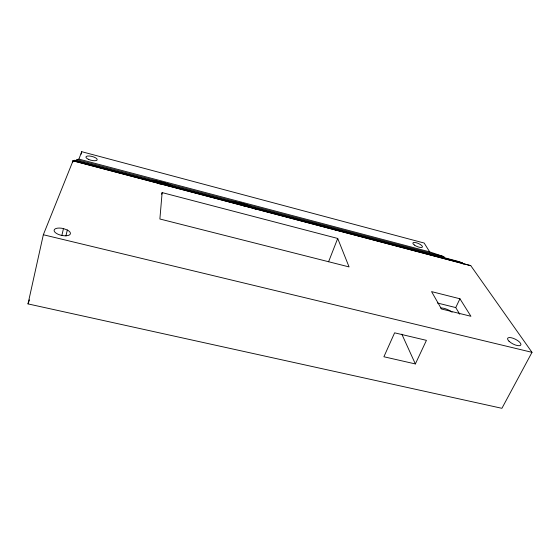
<?xml version="1.0" encoding="UTF-8"?>
<svg xmlns="http://www.w3.org/2000/svg" width="560" height="560" viewBox="0 0 560 560"><rect width="100%" height="100%" fill="white"/><g stroke="black" fill="none" stroke-linecap="round" stroke-linejoin="round"><path stroke-width="0.84" d="M162.134 192.598L159.88 218.995L349.069 266.917L337.708 238.448L162.134 192.598L161.672 194.236M28 303.898L43.337 234.745L73.045 160.762L470.778 265.664L532 352.338L501.914 408.31L28 303.898L29.505 299.845M72.66 162.421L73.045 160.762M61.88 235.403L63.469 228.585L67.319 230.006A8.337 3.528 12.4 0 1 66.584 235.76A8.337 3.528 12.4 0 1 54.264 231.231A8.337 3.528 12.4 0 1 63.469 228.585M81.137 154.217L81.725 151.69L424.158 243.04L429.681 251.888L443.8 256.62L444.752 258.083M65.919 235.963L67.319 230.006M162.162 183.988L162.624 182.35M241.612 204.995L242.151 203.357M76.244 161.252L76.846 159.691L78.897 159.117L81.725 151.69M328.587 261.772L337.708 238.448M415.359 363.944L426.433 340.354L394.618 332.829L383.901 356.762L415.359 363.944L401.814 334.145M459.767 314.23L455.742 307.573L459.942 298.774L431.557 291.613L441.469 308.987L470.911 316.274L459.942 298.774M43.337 234.745L532 352.338M437.444 303.016L455.742 307.573M78.897 159.117L429.681 251.888M76.846 159.691L443.8 256.62M308.882 222.229L331.135 228.095M462.329 262.829L74.13 160.454L74.879 160.244L457.247 261.128L462.329 262.829L463.246 264.166M72.884 160.804L470.778 265.664M151.823 181.013A16.954 6.062 16.1 0 1 173.257 186.711M232.96 202.153A16.366 5.845 18.5 0 1 251.342 206.913M159.208 183.841A8.918 3.171 16.2 0 1 170.758 186.69M327.334 227.64A8.4 2.905 20.9 0 1 336.308 230.314M244.055 206.192A8.603 3.052 18.7 0 1 255.549 209.223M440.608 307.986A8.925 3.318 25 0 1 452.109 312.2M509.005 341.201A7.378 2.646 26.9 0 0 520.478 345.373A7.378 2.646 26.9 0 0 513.289 338.324A7.378 2.646 26.9 0 0 509.005 341.201M414.351 245.028A5.173 1.652 22.9 0 0 422.345 247.128A5.173 1.652 22.9 0 0 416.311 242.76A5.173 1.652 22.9 0 0 414.351 245.028M88.256 159.25A5.81 1.967 14.4 0 0 97.202 159.838A5.81 1.967 14.4 0 0 89.292 155.988A5.81 1.967 14.4 0 0 88.256 159.25"/></g></svg>
